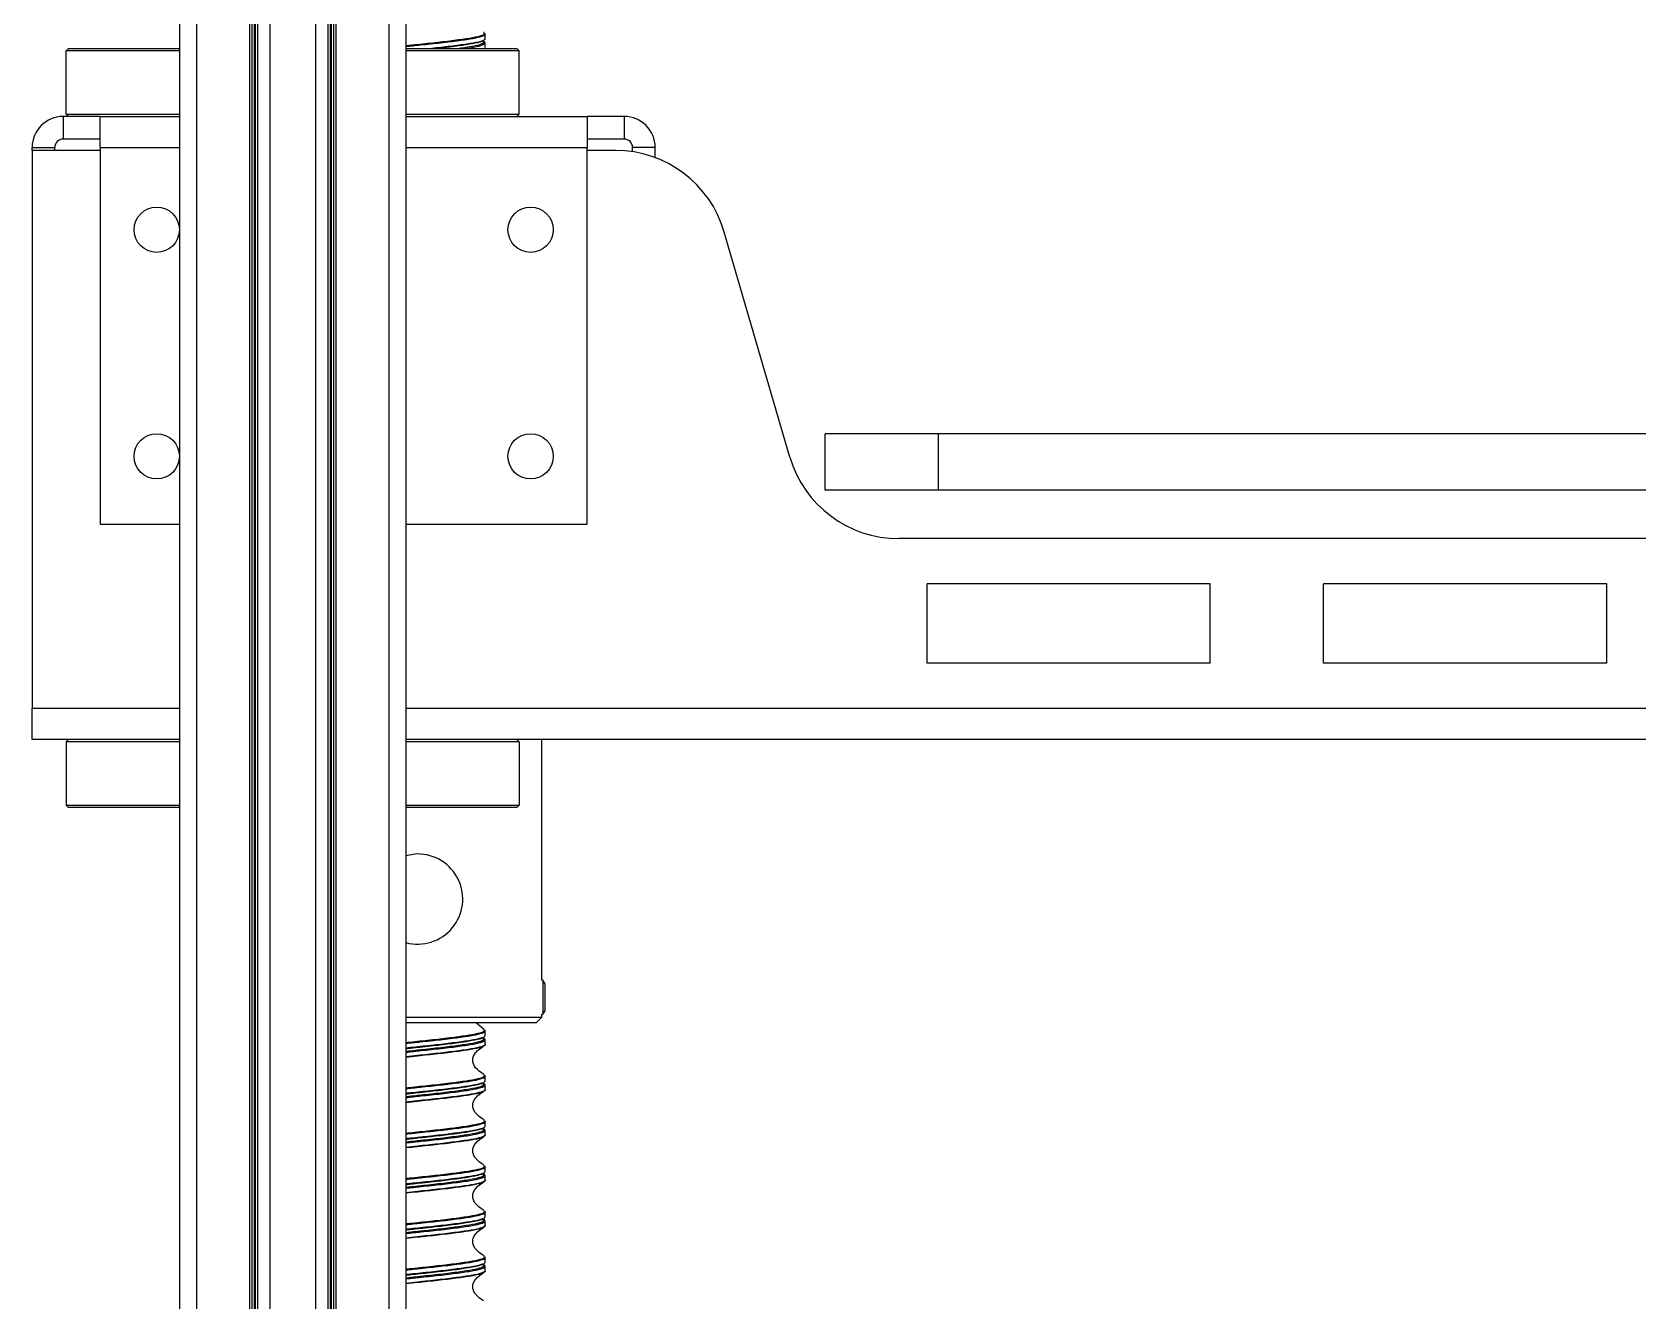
# Model space of a CAD drawing. Header units: millimetres. Extents: x 15 to 1184, y 5 to 1288.
# Drawn here: x 607.7 to 702.2, y 485.6 to 560.2 of the extents above; entities that cross this region are included whole.
import ezdxf

# ---------------------------------------------------------------- set-up
doc = ezdxf.new("R2010")
doc.units = ezdxf.units.MM

msp = doc.modelspace()

# ---------------------------------------------------------------- linework, layer by layer
at = {"color": 7, "linetype": 'Continuous', "lineweight": 25}
for p, q in [((616.415, 613.422), (616.415, 409.088)), ((620.681, 612.422), (620.681, 409.088)), ((621.015, 612.422), (621.015, 409.088)), ((625.148, 612.422), (625.148, 409.088)), ((625.481, 612.422), (625.481, 409.088)), ((629.748, 592.422), (629.748, 449.088)), ((634.415, 559.844), (634.415, 560.127)), ((634.415, 559.337), (634.415, 559.605)), ((609.748, 559.135), (609.881, 559.268)), ((609.748, 555.401), (609.748, 559.135)), ((616.415, 559.135), (609.748, 559.135)), ((609.881, 559.268), (616.415, 559.268)), ((629.748, 559.268), (636.281, 559.268)), ((636.415, 559.135), (629.748, 559.135)), ((634.395, 559.337), (634.412, 559.321)), ((636.415, 559.135), (636.281, 559.268)), ((636.415, 555.401), (636.415, 559.135)), ((609.572, 555.268), (609.572, 553.935)), ((611.748, 555.268), (609.572, 555.268)), ((609.748, 555.401), (616.415, 555.401)), ((609.748, 555.401), (609.881, 555.268)), ((611.748, 553.444), (611.748, 555.268)), ((611.748, 555.268), (616.415, 555.268)), ((629.748, 555.401), (636.415, 555.401)), ((629.748, 555.268), (640.415, 555.268)), ((636.415, 555.401), (636.281, 555.268)), ((640.415, 555.268), (640.415, 553.444)), ((642.59, 555.268), (640.415, 555.268)), ((642.59, 555.268), (642.59, 553.935)), ((611.748, 553.935), (609.572, 553.935)), ((642.59, 553.935), (640.415, 553.935)), ((607.748, 553.268), (607.748, 553.444)), ((607.748, 553.444), (609.081, 553.444)), ((607.748, 553.268), (607.748, 520.426)), ((611.748, 553.268), (607.748, 553.268)), ((609.081, 553.268), (609.081, 553.444)), ((611.748, 553.444), (611.748, 531.268)), ((640.415, 531.268), (640.415, 553.444)), ((642.082, 553.268), (640.415, 553.268)), ((644.415, 553.444), (643.081, 553.444)), ((643.081, 553.193), (643.081, 553.444)), ((644.415, 552.847), (644.415, 553.444)), ((652.347, 535.225), (648.482, 548.469)), ((654.415, 533.268), (654.415, 536.601)), ((661.081, 536.601), (654.415, 536.601)), ((661.081, 533.268), (661.081, 536.601)), ((781.081, 536.601), (661.081, 536.601)), ((661.081, 533.268), (654.415, 533.268)), ((781.081, 533.268), (661.081, 533.268)), ((611.748, 531.268), (616.415, 531.268)), ((629.748, 531.268), (640.415, 531.268)), ((773.748, 530.426), (658.747, 530.426)), ((660.415, 523.092), (660.415, 527.759)), ((677.081, 527.759), (660.415, 527.759)), ((677.081, 523.092), (677.081, 527.759)), ((683.748, 523.092), (683.748, 527.759)), ((700.415, 527.759), (683.748, 527.759)), ((700.415, 523.092), (700.415, 527.759)), ((677.081, 523.092), (660.415, 523.092)), ((700.415, 523.092), (683.748, 523.092)), ((607.748, 518.601), (607.748, 520.426)), ((616.415, 518.601), (607.748, 518.601)), ((609.748, 518.468), (609.881, 518.601)), ((616.415, 518.468), (609.748, 518.468)), ((609.748, 518.468), (609.748, 514.735)), ((777.081, 518.601), (629.748, 518.601)), ((636.415, 518.468), (629.748, 518.468)), ((636.415, 518.468), (636.281, 518.601)), ((636.415, 518.468), (636.415, 514.735)), ((637.748, 504.435), (637.748, 518.601)), ((609.748, 514.735), (616.415, 514.735)), ((609.748, 514.735), (609.881, 514.601)), ((616.415, 514.601), (609.881, 514.601)), ((629.748, 514.735), (636.415, 514.735)), ((636.281, 514.601), (629.748, 514.601)), ((636.415, 514.735), (636.281, 514.601)), ((630.415, 511.868), (629.748, 511.759)), ((637.807, 504.435), (637.748, 504.435)), ((637.915, 504.248), (637.807, 504.435)), ((637.807, 504.435), (637.807, 502.435)), ((637.915, 504.248), (637.915, 502.622)), ((629.748, 502.268), (637.748, 502.268)), ((630.415, 501.935), (629.748, 501.935)), ((637.415, 501.935), (630.415, 501.935)), ((634.319, 501.566), (633.875, 501.935)), ((637.415, 501.935), (637.748, 502.268)), ((637.748, 502.435), (637.807, 502.435)), ((637.748, 502.268), (637.748, 502.435)), ((637.807, 502.435), (637.915, 502.622)), ((634.415, 501.178), (634.415, 501.46)), ((634.415, 500.67), (634.415, 500.939)), ((634.381, 500.623), (634.271, 500.56)), ((634.415, 498.511), (634.415, 498.794)), ((634.415, 498.003), (634.415, 498.272)), ((634.381, 497.957), (634.271, 497.893)), ((634.415, 495.844), (634.415, 496.127)), ((634.381, 495.29), (634.271, 495.227)), ((634.415, 495.337), (634.415, 495.605)), ((634.415, 493.178), (634.415, 493.46)), ((634.381, 492.623), (634.271, 492.56)), ((634.415, 492.67), (634.415, 492.939)), ((634.415, 490.511), (634.415, 490.794)), ((634.381, 489.957), (634.271, 489.893)), ((634.415, 490.003), (634.415, 490.272)), ((634.415, 487.844), (634.415, 488.127)), ((634.415, 487.337), (634.415, 487.605)), ((634.381, 487.29), (634.271, 487.227))]:
    msp.add_line(p, q, dxfattribs=at)
at = {"color": 8, "linetype": 'Continuous', "lineweight": 25}
for p, q in [((617.415, 613.422), (617.415, 409.088)), ((620.548, 612.422), (620.548, 409.088)), ((620.815, 612.422), (620.815, 409.088)), ((620.881, 612.422), (620.881, 409.088)), ((621.741, 612.422), (621.741, 409.088)), ((624.422, 612.422), (624.422, 409.088)), ((625.281, 612.422), (625.281, 409.088)), ((625.348, 612.422), (625.348, 409.088)), ((625.615, 612.422), (625.615, 409.088)), ((628.748, 612.422), (628.748, 409.088)), ((611.748, 553.444), (616.415, 553.444)), ((629.748, 553.444), (640.415, 553.444)), ((616.415, 520.426), (607.748, 520.426)), ((777.081, 520.426), (629.748, 520.426))]:
    msp.add_line(p, q, dxfattribs=at)
at = {"color": 7, "linetype": 'Continuous', "lineweight": 25}
for centre in [(615.081, 548.601), (637.081, 548.601), (615.081, 535.268), (637.081, 535.268)]:
    msp.add_circle(centre, 1.333, dxfattribs=at)
for centre, radius, start, end in [((609.572, 553.444), 1.824, 90, 180), ((642.59, 553.444), 1.824, 0, 90), ((609.572, 553.444), 0.491, 90, 180), ((642.59, 553.444), 0.491, 0, 90), ((642.082, 546.601), 6.667, 16.27023, 90), ((658.747, 537.092), 6.667, 196.27023, 270), ((630.435, 509.214), 2.654, 255.00353, 90.43497)]:
    msp.add_arc(centre, radius, start, end, dxfattribs=at)
at = {"color": 8, "linetype": 'Continuous', "lineweight": 25}
for points, knots in [([(634.339, 560.181), (634.353, 560.153), (634.389, 560.082), (634.022, 559.959), (633.327, 559.835), (632.347, 559.704), (631.198, 559.57), (630.284, 559.481), (629.825, 559.428), (629.748, 559.42)], [0, 0, 0, 0, 0.115126, 0.287281, 0.455928, 0.626658, 0.798113, 0.966269, 1, 1, 1, 1]), ([(634.298, 559.67), (634.315, 559.643), (634.361, 559.573), (634.003, 559.451), (633.486, 559.351), (633.019, 559.288), (632.874, 559.268)], [0, 0, 0, 0, 0.210936, 0.536975, 0.856365, 1, 1, 1, 1]), ([(634.339, 501.514), (634.353, 501.486), (634.389, 501.415), (634.022, 501.293), (633.327, 501.169), (632.347, 501.037), (631.198, 500.903), (630.284, 500.814), (629.825, 500.762), (629.748, 500.753)], [0, 0, 0, 0, 0.1151253, 0.2872808, 0.4559276, 0.6266574, 0.7981131, 0.9662692, 1, 1, 1, 1]), ([(634.298, 501.003), (634.315, 500.976), (634.359, 500.906), (634.012, 500.785), (633.337, 500.66), (632.378, 500.529), (631.41, 500.415), (630.786, 500.35), (630.566, 500.327)], [0, 0, 0, 0, 0.125505, 0.319495, 0.50953, 0.701916, 0.895113, 1, 1, 1, 1]), ([(634.271, 500.56), (634.24, 500.537), (634.151, 500.471), (633.614, 500.358), (632.742, 500.236), (631.643, 500.099), (630.595, 499.992), (629.974, 499.924), (629.748, 499.899)], [0, 0, 0, 0, 0.102199, 0.300017, 0.494244, 0.692953, 0.888171, 1, 1, 1, 1]), ([(630.555, 500.485), (630.376, 500.467), (630.101, 500.438), (629.839, 500.408), (629.748, 500.397)], [0, 0, 0, 0, 0.654085, 1, 1, 1, 1]), ([(634.339, 498.848), (634.353, 498.819), (634.389, 498.749), (634.022, 498.626), (633.327, 498.502), (632.347, 498.371), (631.198, 498.236), (630.284, 498.148), (629.825, 498.095), (629.748, 498.086)], [0, 0, 0, 0, 0.115126, 0.287281, 0.455927, 0.626657, 0.798113, 0.966269, 1, 1, 1, 1]), ([(634.298, 498.337), (634.315, 498.309), (634.359, 498.239), (634.012, 498.118), (633.337, 497.994), (632.378, 497.862), (631.41, 497.748), (630.786, 497.683), (630.566, 497.66)], [0, 0, 0, 0, 0.125505, 0.319495, 0.50953, 0.701916, 0.895113, 1, 1, 1, 1]), ([(634.271, 497.893), (634.24, 497.871), (634.151, 497.804), (633.614, 497.692), (632.742, 497.569), (631.643, 497.432), (630.595, 497.325), (629.974, 497.257), (629.748, 497.232)], [0, 0, 0, 0, 0.102199, 0.300017, 0.494244, 0.692953, 0.888171, 1, 1, 1, 1]), ([(630.555, 497.819), (630.376, 497.8), (630.101, 497.772), (629.839, 497.741), (629.748, 497.731)], [0, 0, 0, 0, 0.654086, 1, 1, 1, 1]), ([(634.339, 496.181), (634.353, 496.153), (634.389, 496.082), (634.022, 495.96), (633.327, 495.835), (632.347, 495.704), (631.198, 495.57), (630.284, 495.481), (629.825, 495.428), (629.748, 495.42)], [0, 0, 0, 0, 0.115126, 0.287281, 0.455927, 0.626657, 0.798113, 0.966269, 1, 1, 1, 1]), ([(634.271, 495.227), (634.24, 495.204), (634.151, 495.138), (633.614, 495.025), (632.742, 494.902), (631.643, 494.766), (630.595, 494.658), (629.974, 494.59), (629.748, 494.566)], [0, 0, 0, 0, 0.102199, 0.300016, 0.494244, 0.692953, 0.888171, 1, 1, 1, 1]), ([(634.298, 495.67), (634.315, 495.643), (634.359, 495.573), (634.012, 495.451), (633.337, 495.327), (632.378, 495.195), (631.41, 495.081), (630.786, 495.016), (630.566, 494.993)], [0, 0, 0, 0, 0.125505, 0.319495, 0.50953, 0.701916, 0.895113, 1, 1, 1, 1]), ([(630.555, 495.152), (630.376, 495.133), (630.101, 495.105), (629.839, 495.075), (629.748, 495.064)], [0, 0, 0, 0, 0.654086, 1, 1, 1, 1]), ([(634.339, 493.514), (634.353, 493.486), (634.389, 493.415), (634.022, 493.293), (633.327, 493.169), (632.347, 493.037), (631.198, 492.903), (630.284, 492.814), (629.825, 492.762), (629.748, 492.753)], [0, 0, 0, 0, 0.115125, 0.287281, 0.455927, 0.626657, 0.798113, 0.966269, 1, 1, 1, 1]), ([(634.271, 492.56), (634.24, 492.537), (634.151, 492.471), (633.614, 492.358), (632.742, 492.236), (631.643, 492.099), (630.595, 491.992), (629.974, 491.924), (629.748, 491.899)], [0, 0, 0, 0, 0.102199, 0.300016, 0.494244, 0.692953, 0.888171, 1, 1, 1, 1]), ([(630.555, 492.485), (630.376, 492.467), (630.101, 492.438), (629.839, 492.408), (629.748, 492.397)], [0, 0, 0, 0, 0.654083, 1, 1, 1, 1]), ([(634.298, 493.003), (634.315, 492.976), (634.359, 492.906), (634.012, 492.785), (633.337, 492.66), (632.378, 492.529), (631.41, 492.415), (630.786, 492.35), (630.566, 492.327)], [0, 0, 0, 0, 0.125505, 0.319495, 0.50953, 0.701916, 0.895113, 1, 1, 1, 1]), ([(634.339, 490.848), (634.353, 490.819), (634.389, 490.749), (634.022, 490.626), (633.327, 490.502), (632.347, 490.371), (631.198, 490.236), (630.284, 490.148), (629.825, 490.095), (629.748, 490.086)], [0, 0, 0, 0, 0.115126, 0.287281, 0.455927, 0.626657, 0.798113, 0.966269, 1, 1, 1, 1]), ([(634.271, 489.893), (634.24, 489.871), (634.151, 489.804), (633.614, 489.692), (632.742, 489.569), (631.643, 489.432), (630.595, 489.325), (629.974, 489.257), (629.748, 489.232)], [0, 0, 0, 0, 0.102199, 0.300017, 0.494244, 0.692953, 0.888171, 1, 1, 1, 1]), ([(630.555, 489.819), (630.376, 489.8), (630.101, 489.772), (629.839, 489.741), (629.748, 489.731)], [0, 0, 0, 0, 0.654085, 1, 1, 1, 1]), ([(634.298, 490.337), (634.315, 490.309), (634.359, 490.239), (634.012, 490.118), (633.337, 489.994), (632.378, 489.862), (631.41, 489.748), (630.786, 489.683), (630.566, 489.66)], [0, 0, 0, 0, 0.125505, 0.319495, 0.50953, 0.701917, 0.895113, 1, 1, 1, 1]), ([(634.339, 488.181), (634.353, 488.153), (634.389, 488.082), (634.022, 487.96), (633.327, 487.835), (632.347, 487.704), (631.198, 487.57), (630.284, 487.481), (629.825, 487.428), (629.748, 487.42)], [0, 0, 0, 0, 0.115126, 0.287281, 0.455927, 0.626657, 0.798113, 0.966269, 1, 1, 1, 1]), ([(634.298, 487.67), (634.315, 487.643), (634.359, 487.573), (634.012, 487.451), (633.337, 487.327), (632.378, 487.196), (631.41, 487.081), (630.786, 487.016), (630.566, 486.993)], [0, 0, 0, 0, 0.125505, 0.319495, 0.50953, 0.701916, 0.895113, 1, 1, 1, 1]), ([(634.271, 487.227), (634.24, 487.204), (634.151, 487.138), (633.614, 487.025), (632.742, 486.902), (631.643, 486.766), (630.595, 486.658), (629.974, 486.59), (629.748, 486.566)], [0, 0, 0, 0, 0.102199, 0.300016, 0.494244, 0.692953, 0.888171, 1, 1, 1, 1]), ([(630.555, 487.152), (630.376, 487.133), (630.101, 487.105), (629.839, 487.075), (629.748, 487.064)], [0, 0, 0, 0, 0.654086, 1, 1, 1, 1])]:
    msp.add_open_spline(points, degree=3, knots=knots, dxfattribs=at)
at = {"color": 7, "linetype": 'Continuous', "lineweight": 25}
for points, knots in [([(629.748, 559.388), (630.028, 559.418), (630.709, 559.492), (631.808, 559.604), (632.886, 559.741), (633.751, 559.864), (634.271, 559.997), (634.478, 560.094), (634.394, 560.143), (634.382, 560.15)], [0, 0, 0, 0, 0.118383, 0.287497, 0.459791, 0.628245, 0.799633, 0.97082, 1, 1, 1, 1]), ([(634.369, 559.844), (634.379, 559.825), (634.409, 559.763), (634.061, 559.649), (633.371, 559.525), (632.413, 559.396), (631.646, 559.31), (631.272, 559.268)], [0, 0, 0, 0, 0.105347, 0.333909, 0.557811, 0.784483, 1, 1, 1, 1]), ([(634.305, 559.759), (634.306, 559.754), (634.317, 559.707), (633.991, 559.609), (633.326, 559.485), (632.488, 559.369), (631.857, 559.296), (631.609, 559.268)], [0, 0, 0, 0, 0.030998, 0.299408, 0.562336, 0.828524, 1, 1, 1, 1]), ([(634.252, 559.724), (634.263, 559.72), (634.402, 559.673), (634.34, 559.589), (634.012, 559.451), (633.479, 559.351), (633.013, 559.288), (632.869, 559.268)], [0, 0, 0, 0, 0.024276, 0.305238, 0.592315, 0.873531, 1, 1, 1, 1]), ([(633.191, 559.268), (633.379, 559.295), (633.862, 559.364), (634.291, 559.481), (634.486, 559.595), (634.347, 559.662), (634.296, 559.686)], [0, 0, 0, 0, 0.1979724, 0.5096716, 0.8209969, 1, 1, 1, 1]), ([(634.306, 560.233), (634.318, 560.229), (634.372, 560.211), (634.353, 560.194), (634.339, 560.181)], [0, 0, 0, 0, 0.221879, 1, 1, 1, 1]), ([(629.748, 500.721), (630.028, 500.752), (630.709, 500.825), (631.808, 500.937), (632.886, 501.074), (633.751, 501.197), (634.271, 501.33), (634.478, 501.427), (634.394, 501.477), (634.382, 501.484)], [0, 0, 0, 0, 0.118383, 0.287497, 0.459791, 0.628244, 0.799633, 0.970819, 1, 1, 1, 1]), ([(634.369, 501.178), (634.379, 501.158), (634.409, 501.096), (634.06, 500.983), (633.373, 500.859), (632.39, 500.727), (631.236, 500.593), (630.307, 500.503), (629.834, 500.45), (629.748, 500.44)], [0, 0, 0, 0, 0.081969, 0.259809, 0.434024, 0.610394, 0.787511, 0.961227, 1, 1, 1, 1]), ([(634.252, 501.057), (634.263, 501.053), (634.402, 501.006), (634.338, 500.922), (634.02, 500.784), (633.327, 500.66), (632.374, 500.529), (631.243, 500.395), (630.321, 500.304), (629.845, 500.249), (629.748, 500.238)], [0, 0, 0, 0, 0.013517, 0.169964, 0.329815, 0.486404, 0.644931, 0.804129, 0.960269, 1, 1, 1, 1]), ([(629.748, 500.2), (630.047, 500.232), (630.747, 500.308), (631.859, 500.422), (632.931, 500.558), (633.779, 500.681), (634.302, 500.815), (634.49, 500.94), (634.319, 501.018), (634.241, 501.053)], [0, 0, 0, 0, 0.112231, 0.262985, 0.416569, 0.566734, 0.719518, 0.872119, 1, 1, 1, 1]), ([(634.305, 501.093), (634.306, 501.088), (634.317, 501.04), (633.99, 500.942), (633.329, 500.818), (632.361, 500.687), (631.395, 500.573), (630.773, 500.508), (630.555, 500.485)], [0, 0, 0, 0, 0.025006, 0.241531, 0.453634, 0.668368, 0.884012, 1, 1, 1, 1]), ([(634.306, 501.566), (634.318, 501.562), (634.372, 501.544), (634.353, 501.528), (634.339, 501.514)], [0, 0, 0, 0, 0.221875, 1, 1, 1, 1]), ([(634.395, 500.67), (634.401, 500.665), (634.46, 500.617), (634.216, 500.523), (633.654, 500.39), (632.753, 500.267), (631.651, 500.13), (630.597, 500.023), (629.973, 499.956), (629.748, 499.931)], [0, 0, 0, 0, 0.021204, 0.197762, 0.374769, 0.548569, 0.72637, 0.901054, 1, 1, 1, 1]), ([(630.594, 500.489), (630.402, 500.469), (630.114, 500.44), (629.839, 500.408), (629.748, 500.397)], [0, 0, 0, 0, 0.668496, 1, 1, 1, 1]), ([(630.566, 500.327), (630.388, 500.308), (630.11, 500.28), (629.844, 500.249), (629.748, 500.238)], [0, 0, 0, 0, 0.63829, 1, 1, 1, 1]), ([(634.319, 498.9), (634.146, 499.015), (633.901, 499.178), (633.708, 499.502), (633.663, 499.743), (633.716, 499.981), (633.913, 500.292), (634.15, 500.45), (634.317, 500.561)], [0, 0, 0, 0, 0.279705, 0.396398, 0.503602, 0.610819, 0.726982, 1, 1, 1, 1]), ([(629.748, 498.055), (630.028, 498.085), (630.709, 498.159), (631.808, 498.271), (632.886, 498.408), (633.751, 498.531), (634.271, 498.664), (634.478, 498.76), (634.394, 498.81), (634.382, 498.817)], [0, 0, 0, 0, 0.118383, 0.287497, 0.459791, 0.628244, 0.799633, 0.97082, 1, 1, 1, 1]), ([(634.369, 498.511), (634.379, 498.491), (634.409, 498.429), (634.06, 498.316), (633.373, 498.192), (632.39, 498.061), (631.236, 497.926), (630.307, 497.837), (629.834, 497.783), (629.748, 497.773)], [0, 0, 0, 0, 0.081969, 0.259809, 0.434024, 0.610394, 0.787511, 0.961227, 1, 1, 1, 1]), ([(634.252, 498.39), (634.263, 498.387), (634.402, 498.34), (634.338, 498.255), (634.02, 498.118), (633.327, 497.994), (632.374, 497.862), (631.243, 497.728), (630.321, 497.637), (629.845, 497.582), (629.748, 497.571)], [0, 0, 0, 0, 0.013517, 0.169964, 0.329815, 0.486404, 0.644931, 0.804129, 0.960269, 1, 1, 1, 1]), ([(629.748, 497.533), (630.047, 497.565), (630.747, 497.641), (631.859, 497.755), (632.931, 497.892), (633.779, 498.015), (634.302, 498.148), (634.49, 498.274), (634.318, 498.352), (634.239, 498.388)], [0, 0, 0, 0, 0.112036, 0.262528, 0.415846, 0.56575, 0.718269, 0.870605, 1, 1, 1, 1]), ([(634.395, 498.003), (634.401, 497.998), (634.46, 497.951), (634.216, 497.857), (633.654, 497.723), (632.753, 497.6), (631.651, 497.464), (630.597, 497.357), (629.973, 497.289), (629.748, 497.265)], [0, 0, 0, 0, 0.021204, 0.197762, 0.374769, 0.548569, 0.72637, 0.901054, 1, 1, 1, 1]), ([(634.305, 498.426), (634.306, 498.421), (634.317, 498.373), (633.99, 498.275), (633.329, 498.152), (632.361, 498.02), (631.395, 497.906), (630.773, 497.841), (630.555, 497.819)], [0, 0, 0, 0, 0.025006, 0.241531, 0.453634, 0.668368, 0.884012, 1, 1, 1, 1]), ([(634.306, 498.899), (634.318, 498.895), (634.372, 498.878), (634.353, 498.861), (634.339, 498.848)], [0, 0, 0, 0, 0.221871, 1, 1, 1, 1]), ([(630.594, 497.823), (630.402, 497.803), (630.114, 497.773), (629.839, 497.741), (629.748, 497.731)], [0, 0, 0, 0, 0.668497, 1, 1, 1, 1]), ([(630.566, 497.66), (630.388, 497.642), (630.11, 497.613), (629.844, 497.582), (629.748, 497.571)], [0, 0, 0, 0, 0.638292, 1, 1, 1, 1]), ([(634.319, 496.233), (634.146, 496.348), (633.901, 496.512), (633.708, 496.836), (633.663, 497.076), (633.716, 497.314), (633.913, 497.625), (634.15, 497.783), (634.317, 497.894)], [0, 0, 0, 0, 0.27971, 0.396397, 0.503601, 0.610818, 0.726982, 1, 1, 1, 1]), ([(629.748, 495.388), (630.028, 495.418), (630.709, 495.492), (631.808, 495.604), (632.886, 495.741), (633.751, 495.864), (634.271, 495.997), (634.478, 496.094), (634.394, 496.143), (634.382, 496.15)], [0, 0, 0, 0, 0.118383, 0.287497, 0.459791, 0.628244, 0.799633, 0.97082, 1, 1, 1, 1]), ([(634.306, 496.233), (634.318, 496.229), (634.372, 496.211), (634.353, 496.194), (634.339, 496.181)], [0, 0, 0, 0, 0.221875, 1, 1, 1, 1]), ([(634.369, 495.844), (634.379, 495.825), (634.409, 495.763), (634.06, 495.649), (633.373, 495.525), (632.39, 495.394), (631.236, 495.26), (630.307, 495.17), (629.834, 495.116), (629.748, 495.107)], [0, 0, 0, 0, 0.081969, 0.259809, 0.434024, 0.610394, 0.787511, 0.961227, 1, 1, 1, 1]), ([(634.252, 495.724), (634.263, 495.72), (634.402, 495.673), (634.338, 495.588), (634.02, 495.451), (633.327, 495.327), (632.374, 495.196), (631.243, 495.061), (630.321, 494.97), (629.845, 494.915), (629.748, 494.904)], [0, 0, 0, 0, 0.013517, 0.169964, 0.329815, 0.486404, 0.644931, 0.804129, 0.960268, 1, 1, 1, 1]), ([(629.748, 494.867), (630.047, 494.899), (630.747, 494.974), (631.859, 495.088), (632.931, 495.225), (633.779, 495.348), (634.302, 495.481), (634.49, 495.607), (634.319, 495.684), (634.241, 495.72)], [0, 0, 0, 0, 0.112231, 0.262984, 0.416569, 0.566734, 0.719518, 0.872119, 1, 1, 1, 1]), ([(634.395, 495.337), (634.401, 495.332), (634.46, 495.284), (634.216, 495.19), (633.654, 495.057), (632.753, 494.934), (631.651, 494.797), (630.597, 494.69), (629.973, 494.622), (629.748, 494.598)], [0, 0, 0, 0, 0.0212039, 0.1977627, 0.3747692, 0.5485693, 0.72637, 0.901054, 1, 1, 1, 1]), ([(630.594, 495.156), (630.402, 495.136), (630.114, 495.106), (629.839, 495.074), (629.748, 495.064)], [0, 0, 0, 0, 0.668497, 1, 1, 1, 1]), ([(634.305, 495.759), (634.306, 495.754), (634.317, 495.707), (633.99, 495.609), (633.329, 495.485), (632.361, 495.353), (631.395, 495.24), (630.773, 495.175), (630.555, 495.152)], [0, 0, 0, 0, 0.025006, 0.241531, 0.453634, 0.668368, 0.884012, 1, 1, 1, 1]), ([(634.319, 493.566), (634.146, 493.682), (633.901, 493.845), (633.708, 494.169), (633.663, 494.41), (633.716, 494.647), (633.913, 494.959), (634.15, 495.117), (634.317, 495.227)], [0, 0, 0, 0, 0.279705, 0.396392, 0.503603, 0.610813, 0.726982, 1, 1, 1, 1]), ([(630.566, 494.993), (630.388, 494.975), (630.11, 494.946), (629.844, 494.916), (629.748, 494.904)], [0, 0, 0, 0, 0.63829, 1, 1, 1, 1]), ([(629.748, 492.721), (630.028, 492.752), (630.709, 492.825), (631.808, 492.937), (632.886, 493.074), (633.751, 493.197), (634.271, 493.33), (634.478, 493.427), (634.394, 493.477), (634.382, 493.484)], [0, 0, 0, 0, 0.118383, 0.287497, 0.459791, 0.628244, 0.799633, 0.970819, 1, 1, 1, 1]), ([(634.306, 493.566), (634.318, 493.562), (634.372, 493.544), (634.353, 493.528), (634.339, 493.514)], [0, 0, 0, 0, 0.221875, 1, 1, 1, 1]), ([(634.369, 493.178), (634.379, 493.158), (634.409, 493.096), (634.06, 492.983), (633.373, 492.859), (632.39, 492.727), (631.236, 492.593), (630.307, 492.503), (629.834, 492.45), (629.748, 492.44)], [0, 0, 0, 0, 0.08197, 0.259809, 0.434024, 0.610394, 0.787511, 0.961227, 1, 1, 1, 1]), ([(634.252, 493.057), (634.263, 493.053), (634.402, 493.006), (634.338, 492.922), (634.02, 492.784), (633.327, 492.66), (632.374, 492.529), (631.243, 492.395), (630.321, 492.304), (629.845, 492.249), (629.748, 492.238)], [0, 0, 0, 0, 0.013517, 0.169964, 0.329815, 0.486404, 0.644931, 0.804129, 0.960269, 1, 1, 1, 1]), ([(629.748, 492.2), (630.047, 492.232), (630.747, 492.308), (631.859, 492.422), (632.931, 492.558), (633.779, 492.681), (634.302, 492.815), (634.49, 492.94), (634.319, 493.018), (634.241, 493.053)], [0, 0, 0, 0, 0.112231, 0.262985, 0.416569, 0.566734, 0.719518, 0.872119, 1, 1, 1, 1]), ([(634.395, 492.67), (634.401, 492.665), (634.46, 492.617), (634.216, 492.523), (633.654, 492.39), (632.753, 492.267), (631.651, 492.13), (630.597, 492.023), (629.973, 491.956), (629.748, 491.931)], [0, 0, 0, 0, 0.021204, 0.197763, 0.374769, 0.548569, 0.72637, 0.901054, 1, 1, 1, 1]), ([(630.594, 492.489), (630.402, 492.469), (630.114, 492.44), (629.839, 492.408), (629.748, 492.397)], [0, 0, 0, 0, 0.668495, 1, 1, 1, 1]), ([(630.566, 492.327), (630.388, 492.308), (630.11, 492.28), (629.844, 492.249), (629.748, 492.238)], [0, 0, 0, 0, 0.63829, 1, 1, 1, 1]), ([(634.305, 493.093), (634.306, 493.088), (634.317, 493.04), (633.99, 492.942), (633.329, 492.818), (632.361, 492.687), (631.395, 492.573), (630.773, 492.508), (630.555, 492.485)], [0, 0, 0, 0, 0.025006, 0.241531, 0.453634, 0.668368, 0.884012, 1, 1, 1, 1]), ([(634.319, 490.9), (634.146, 491.015), (633.901, 491.178), (633.708, 491.502), (633.663, 491.743), (633.716, 491.981), (633.913, 492.292), (634.15, 492.45), (634.317, 492.561)], [0, 0, 0, 0, 0.279705, 0.396392, 0.503602, 0.610819, 0.726982, 1, 1, 1, 1]), ([(629.748, 490.055), (630.028, 490.085), (630.709, 490.159), (631.808, 490.271), (632.886, 490.408), (633.751, 490.531), (634.271, 490.664), (634.478, 490.76), (634.394, 490.81), (634.382, 490.817)], [0, 0, 0, 0, 0.118383, 0.287497, 0.459791, 0.628244, 0.799633, 0.970819, 1, 1, 1, 1]), ([(634.369, 490.511), (634.379, 490.491), (634.409, 490.429), (634.06, 490.316), (633.373, 490.192), (632.39, 490.061), (631.236, 489.926), (630.307, 489.837), (629.834, 489.783), (629.748, 489.773)], [0, 0, 0, 0, 0.0819692, 0.2598092, 0.4340244, 0.6103942, 0.7875104, 0.9612271, 1, 1, 1, 1]), ([(634.306, 490.899), (634.318, 490.895), (634.372, 490.878), (634.353, 490.861), (634.339, 490.848)], [0, 0, 0, 0, 0.221871, 1, 1, 1, 1]), ([(634.252, 490.39), (634.263, 490.387), (634.402, 490.34), (634.338, 490.255), (634.02, 490.118), (633.327, 489.994), (632.374, 489.862), (631.243, 489.728), (630.321, 489.637), (629.845, 489.582), (629.748, 489.571)], [0, 0, 0, 0, 0.013517, 0.169964, 0.329815, 0.486404, 0.644931, 0.804129, 0.960269, 1, 1, 1, 1]), ([(629.748, 489.533), (630.047, 489.565), (630.747, 489.641), (631.859, 489.755), (632.931, 489.892), (633.779, 490.015), (634.302, 490.148), (634.49, 490.273), (634.319, 490.351), (634.241, 490.386)], [0, 0, 0, 0, 0.112231, 0.262984, 0.416569, 0.566734, 0.719518, 0.872119, 1, 1, 1, 1]), ([(634.395, 490.003), (634.401, 489.998), (634.46, 489.951), (634.216, 489.857), (633.654, 489.723), (632.753, 489.6), (631.651, 489.464), (630.597, 489.357), (629.973, 489.289), (629.748, 489.265)], [0, 0, 0, 0, 0.021204, 0.197762, 0.374769, 0.548569, 0.72637, 0.901054, 1, 1, 1, 1]), ([(630.594, 489.823), (630.402, 489.803), (630.114, 489.773), (629.839, 489.741), (629.748, 489.731)], [0, 0, 0, 0, 0.668496, 1, 1, 1, 1]), ([(630.566, 489.66), (630.388, 489.642), (630.11, 489.613), (629.844, 489.582), (629.748, 489.571)], [0, 0, 0, 0, 0.638292, 1, 1, 1, 1]), ([(634.305, 490.426), (634.306, 490.421), (634.317, 490.373), (633.99, 490.275), (633.329, 490.152), (632.361, 490.02), (631.395, 489.906), (630.773, 489.841), (630.555, 489.819)], [0, 0, 0, 0, 0.025006, 0.241531, 0.453634, 0.668368, 0.884012, 1, 1, 1, 1]), ([(634.319, 488.233), (634.146, 488.348), (633.901, 488.512), (633.708, 488.836), (633.663, 489.076), (633.716, 489.314), (633.913, 489.625), (634.15, 489.783), (634.317, 489.894)], [0, 0, 0, 0, 0.279705, 0.396398, 0.503602, 0.610819, 0.726982, 1, 1, 1, 1]), ([(629.748, 487.388), (630.028, 487.418), (630.709, 487.492), (631.808, 487.604), (632.886, 487.741), (633.751, 487.864), (634.271, 487.997), (634.478, 488.094), (634.394, 488.143), (634.382, 488.15)], [0, 0, 0, 0, 0.118383, 0.287497, 0.459791, 0.628244, 0.799633, 0.97082, 1, 1, 1, 1]), ([(634.369, 487.844), (634.379, 487.825), (634.409, 487.763), (634.06, 487.649), (633.373, 487.525), (632.39, 487.394), (631.236, 487.26), (630.307, 487.17), (629.834, 487.116), (629.748, 487.107)], [0, 0, 0, 0, 0.081969, 0.259809, 0.434024, 0.610394, 0.787511, 0.961227, 1, 1, 1, 1]), ([(634.252, 487.724), (634.263, 487.72), (634.402, 487.673), (634.338, 487.589), (634.02, 487.451), (633.327, 487.327), (632.374, 487.196), (631.243, 487.061), (630.321, 486.971), (629.845, 486.915), (629.748, 486.904)], [0, 0, 0, 0, 0.013517, 0.169964, 0.329815, 0.486404, 0.644931, 0.804129, 0.960268, 1, 1, 1, 1]), ([(629.748, 486.867), (630.047, 486.899), (630.747, 486.974), (631.859, 487.088), (632.931, 487.225), (633.779, 487.348), (634.302, 487.481), (634.49, 487.607), (634.318, 487.685), (634.239, 487.721)], [0, 0, 0, 0, 0.112036, 0.262528, 0.415846, 0.56575, 0.718269, 0.870605, 1, 1, 1, 1]), ([(634.305, 487.759), (634.306, 487.754), (634.317, 487.707), (633.99, 487.609), (633.329, 487.485), (632.361, 487.353), (631.395, 487.24), (630.773, 487.175), (630.555, 487.152)], [0, 0, 0, 0, 0.025006, 0.241531, 0.453634, 0.668368, 0.884012, 1, 1, 1, 1]), ([(634.306, 488.233), (634.318, 488.229), (634.372, 488.211), (634.353, 488.194), (634.339, 488.181)], [0, 0, 0, 0, 0.221875, 1, 1, 1, 1]), ([(634.395, 487.337), (634.401, 487.332), (634.46, 487.284), (634.216, 487.19), (633.654, 487.057), (632.753, 486.934), (631.651, 486.797), (630.597, 486.69), (629.973, 486.622), (629.748, 486.598)], [0, 0, 0, 0, 0.021204, 0.197762, 0.374769, 0.548569, 0.72637, 0.901054, 1, 1, 1, 1]), ([(630.594, 487.156), (630.402, 487.136), (630.114, 487.106), (629.839, 487.074), (629.748, 487.064)], [0, 0, 0, 0, 0.668497, 1, 1, 1, 1]), ([(630.566, 486.993), (630.388, 486.975), (630.11, 486.946), (629.844, 486.916), (629.748, 486.904)], [0, 0, 0, 0, 0.63829, 1, 1, 1, 1]), ([(634.319, 485.566), (634.146, 485.682), (633.901, 485.845), (633.708, 486.169), (633.663, 486.41), (633.716, 486.647), (633.913, 486.959), (634.15, 487.117), (634.317, 487.227)], [0, 0, 0, 0, 0.279709, 0.396396, 0.503607, 0.610817, 0.726986, 1, 1, 1, 1])]:
    msp.add_open_spline(points, degree=3, knots=knots, dxfattribs=at)

doc.saveas('drawing.dxf')
